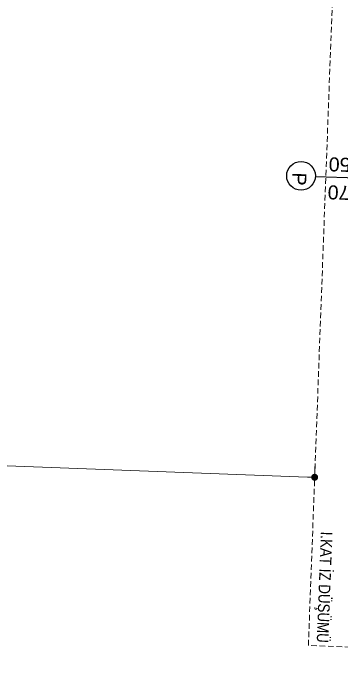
# Model space of a CAD drawing. Header units: centimetres. Extents: x 63871 to 181827, y -95930 to 42199.
# Drawn here: x 153253.8 to 153488.3, y 23543.8 to 24017.5 of the extents above; entities that cross this region are included whole.
import ezdxf

# ---------------------------------------------------------------- set-up
doc = ezdxf.new("R2010")
doc.units = ezdxf.units.CM
doc.linetypes.add('11-021_500-SatisOfisi_220512$0${ Diamond }', pattern=[12, 4, -2, 2, 2, -2])
doc.layers.add('Bitirme - Duvar', color=7, linetype='Continuous')
doc.layers.add('Dıış Ölçü', color=140, linetype='Continuous')
doc.layers.add('İz DÜŞÜMÜ', color=7, linetype='11-021_500-SatisOfisi_220512$0${ Diamond }', lineweight=18)
doc.layers.add('OLUK', color=222, linetype='Continuous', lineweight=15)
doc.styles.add('MtXpl_Arial_Narrow_1', font='')
doc.styles.add('OLUŞTURULMUŞ_STİL_1', font='Arial.ttf')
doc.styles.add('RomanS', font='')
doc.styles.get('MtXpl_Arial_Narrow_1').set_extended_font_data('Arial Narrow')
doc.styles.get('RomanS').set_extended_font_data('Stylus BT')
doc.dimstyles.new('BÖYÜK', dxfattribs={"dimtxt": 70, "dimasz": 5, "dimexe": 5, "dimexo": 5, "dimgap": 2, "dimtad": 3, "dimdec": 0, "dimzin": 0, "dimdsep": 46, "dimtxsty": 'RomanS', "dimblk": 'DOT', "dimcen": 5, "dimadec": 0, "dimazin": 0, "dimtfac": 1, "dimtdec": 0, "dimtix": 1, "dimtofl": 0, "dimtmove": 1, "dimatfit": 0, "dimldrblk": 'DOT', "dimfxl": 10, "dimfxlon": 1, "dimtolj": 1, "dimtzin": 0, "dimarcsym": 0})

# ---------------------------------------------------------------- blocks, each defined once
blk = doc.blocks.new('HRD')
at = {"layer": 'Bitirme - Duvar', "color": 161, "linetype": 'Continuous', "lineweight": 25}
blk.add_line((154427.13, 36012.48), (154369.63, 36012.48), dxfattribs=at)
blk.add_circle((154437.36, 36012.48), 10.23, dxfattribs=at)
at = {"layer": 'İz DÜŞÜMÜ'}
blk.add_lwpolyline([(153819.63, 36347.48), (154419.63, 36347.49), (154419.63, 35292.49), (154159.63, 35292.49), (154159.63, 35357.48), (153819.63, 35357.48), (153819.63, 36347.48)], dxfattribs=at)
at = {"style": 'MtXpl_Arial_Narrow_1'}
blk.add_text('I.KAT İZ DÜŞÜMÜ', height=8.316, rotation=89.957, dxfattribs=at).set_placement((154413.75, 36265.76))
at = {"layer": 'Bitirme - Duvar', "linetype": 'Continuous', "char_height": 10, "attachment_point": 7, "style": 'OLUŞTURULMUŞ_STİL_1'}
for s, insert, rotation in [('\\A1;170', (154394.56, 36018.32), 0), ('\\A1;P', (154443.49, 36010.16), 90)]:
    blk.add_mtext(s, dxfattribs=dict(at, insert=insert, rotation=rotation))
at = {"layer": 'Bitirme - Duvar', "linetype": 'Continuous', "insert": (154394.56, 35998.32), "char_height": 10, "width": 22.2306, "attachment_point": 7, "rotation": 0, "style": 'OLUŞTURULMUŞ_STİL_1'}
blk.add_mtext('\\A1;150', dxfattribs=at)
blk = doc.blocks.new('_Dot')
at = {"color": 0, "linetype": 'ByBlock', "lineweight": -2}
blk.add_line((-0.5, 0), (-1, 0), dxfattribs=at)
at = {"color": 0, "linetype": 'ByBlock', "const_width": 0.5}
blk.add_lwpolyline([(-0.25, 0, 1), (0.25, 0, 1)], format="xyb", close=True, dxfattribs=at)
blk = doc.blocks.new('*D165')
at = {"layer": 'Defpoints', "color": 0, "transparency": 16777216}
for p in [(-3568.92, 7541.13), (-2959.23, 7518.49), (-2959.79, 7503.62)]:
    blk.add_point(p, dxfattribs=at)
at = {"layer": 'Dıış Ölçü', "color": 0, "lineweight": -2, "transparency": 16777216}
for p, q in [((-3569.1, 7536.13), (-3569.66, 7521.26)), ((-3564.47, 7526.07), (-2964.78, 7503.8)), ((-2959.42, 7513.49), (-2959.97, 7498.62))]:
    blk.add_line(p, q, dxfattribs=at)
at = {"layer": 'Dıış Ölçü', "color": 0, "lineweight": -2, "transparency": 16777216, "xscale": 5, "yscale": 5, "zscale": 5}
for p, rotation in [((-3569.47, 7526.26), 177.873190311757), ((-2959.79, 7503.62), 357.873190311757)]:
    blk.add_blockref('_Dot', p, dxfattribs=dict(at, rotation=rotation))
at = {"layer": 'Dıış Ölçü', "color": 0, "transparency": 16777216, "insert": (-3263.2, 7553.48), "char_height": 70, "attachment_point": 5, "rotation": 357.8732, "style": 'RomanS'}
blk.add_mtext('\\A1;610', dxfattribs=at)
blk = doc.blocks.new('yerleşim planı')
at = {"rotation": 177.873189238168}
blk.add_blockref('HRD', (152697.92, 37975.19), dxfattribs=at)
at = {"layer": 'Dıış Ölçü'}
dim = blk.add_aligned_dim(p1=(-3568.92, 7541.13), p2=(-2959.23, 7518.49), distance=-14.88, dimstyle='BÖYÜK', dxfattribs=at)
dim.commit()
dim.dimension.update_dxf_attribs({"geometry": '*D165', "text_midpoint": (-3263.2, 7553.48)})

msp = doc.modelspace()

# ---------------------------------------------------------------- block references
at = {"layer": 'OLUK'}
msp.add_blockref('yerleşim planı', (156428.79, 16182.58), dxfattribs=at)

doc.saveas('drawing.dxf')
